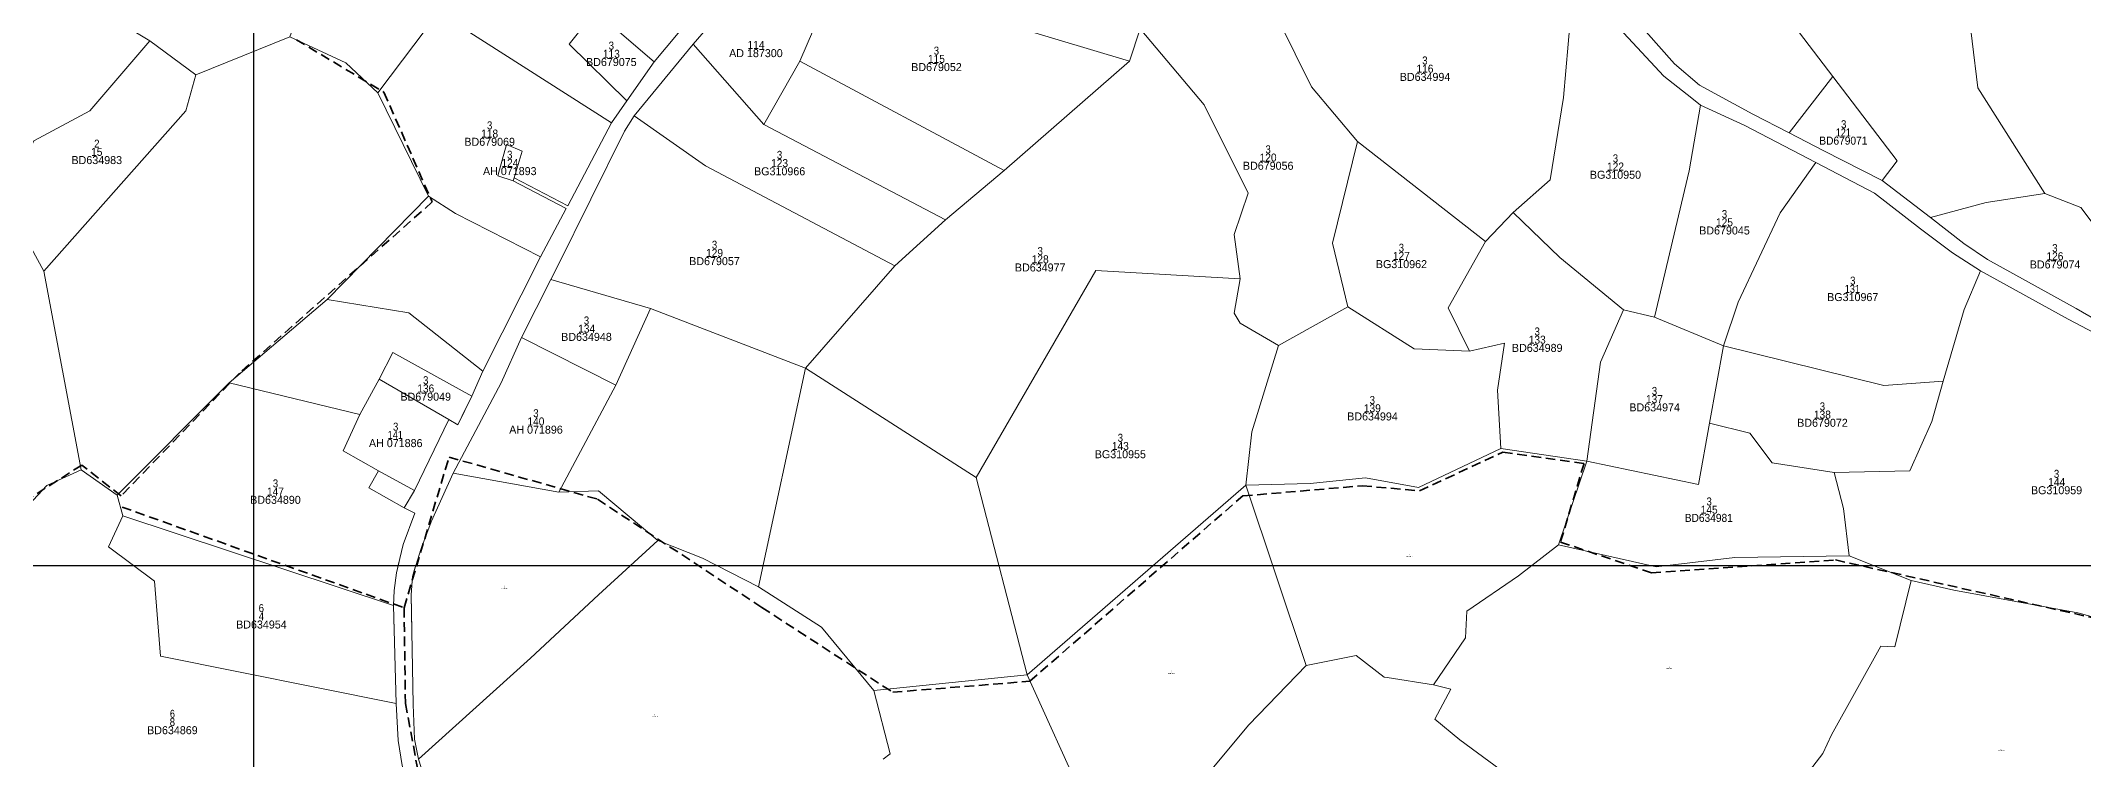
# Model space of a CAD drawing. Header units: metres. Extents: x 547915 to 556085, y 1814738 to 1822008.
# Drawn here: x 549894 to 550914, y 1819903 to 1820262 of the extents above; entities that cross this region are included whole.
import ezdxf
from ezdxf.enums import TextEntityAlignment as Align

# ---------------------------------------------------------------- set-up
doc = ezdxf.new("R2010")
doc.units = ezdxf.units.M
doc.header["$LTSCALE"] = 1.6
doc.linetypes.add('MEDIUM_DASHED', pattern=[4.5, 3, -1.5])
for name, color, linetype, lineweight in [('10', 7, 'Continuous', 13), ('23', 7, 'Continuous', 13), ('34', 7, 'MEDIUM_DASHED', 35), ('54', 7, 'Continuous', 25)]:
    doc.layers.add(name, color=color, linetype=linetype, lineweight=lineweight)
doc.layers.add('20', color=7, linetype='Continuous')

msp = doc.modelspace()

# ---------------------------------------------------------------- linework, layer by layer
at = {"layer": '10'}
for p, q in [((550767.35, 1820216), (550789.27, 1820244.17)), ((550087.34, 1820184.49), (550061.99, 1820236)), ((550254.87, 1820220.24), (550345.75, 1820172.54)), ((550129.61, 1820192.11), (550130.06, 1820193.56)), ((550087.34, 1820184.49), (550036.72, 1820132.84)), ((550629.51, 1820176.23), (550615.58, 1820161.78)), ((549894.99, 1820147.02), (549913.65, 1820047.65)), ((550198.25, 1820128.38), (550275.79, 1820098.5)), ((550734.61, 1820109.72), (550727.6, 1820071.02)), ((550275.79, 1820098.5), (550360.95, 1820043.81)), ((550097.42, 1820072.79), (550062.71, 1820093.09)), ((550181, 1820090.02), (550152.37, 1820036.53)), ((550623.19, 1820058.3), (550666.23, 1820052)), ((550062.26, 1820047.23), (550080.23, 1820037.32)), ((550099.57, 1820046.02), (550152.37, 1820036.53)), ((550386.6, 1819945.37), (550495.88, 1820040.02)), ((550386.6, 1819945.37), (550495.88, 1820040.02)), ((550495.88, 1820040.02), (550526, 1819950)), ((550069.73, 1819979.89), (549934.56, 1820024.69)), ((550386.6, 1819945.37), (550309.89, 1819937.4)), ((550386.6, 1819945.37), (550419.44, 1819872.83))]:
    msp.add_line(p, q, dxfattribs=at)
for points in [[(550050.99, 1820353.97), (550018, 1820263.99), (550046, 1820251.01), (550061.99, 1820236)], [(550895.19, 1820185.81), (550861.66, 1820238.49), (550856.06, 1820285.41), (550859.32, 1820332.45), (550832.81, 1820362.98)], [(550760.63, 1820343), (550755.95, 1820288.07), (550789.27, 1820244.17)], [(550437.6, 1820251.84), (550306.15, 1820291.34), (550263.85, 1820312.52)], [(550250.67, 1820296.58), (550279.72, 1820267.71), (550272.86, 1820251.92), (550375.01, 1820197.3)], [(550443.8, 1820296.87), (550443.01, 1820276.02), (550442.97, 1820267.97), (550437.6, 1820251.84), (550375.01, 1820197.3)], [(550503.99, 1820288.96), (550528.58, 1820238.98), (550551.62, 1820211.76), (550615.58, 1820161.78)], [(550018, 1820263.99), (549970.99, 1820245), (549948, 1820262.01), (549918, 1820280.01)], [(550178.83, 1820221.13), (550092.28, 1820276.17), (550061.99, 1820236)], [(550186.36, 1820232), (550157.53, 1820260.44), (550174.2, 1820281.13)], [(550174.2, 1820281.13), (550177.93, 1820277.34), (550174.6, 1820273.38), (550200.12, 1820251.62)], [(550658.09, 1820273.62), (550654.52, 1820233.69), (550647.86, 1820192.54), (550629.51, 1820176.23)], [(549948, 1820262.01), (549918, 1820227.01), (549890, 1820212.01), (549875.99, 1820182.02)], [(550018, 1820263.99), (550046, 1820251.01), (550061.99, 1820236), (550087.34, 1820184.49), (550036.72, 1820132.84), (549987.72, 1820091.26), (549931.65, 1820035.04), (549913.65, 1820047.65)], [(550492.93, 1820143.08), (550490.02, 1820165.28), (550496.99, 1820186), (550475.05, 1820229.99), (550442.97, 1820267.97)], [(550272.86, 1820251.92), (550254.87, 1820220.24), (550219.54, 1820260.44)], [(549970.99, 1820245), (549965.99, 1820227.01), (549894.99, 1820147.02), (549875.99, 1820182.02)], [(550813.84, 1820192.31), (550821.33, 1820202.04), (550789.27, 1820244.17)], [(550190.03, 1820224.57), (550225.8, 1820199.65), (550320.35, 1820149.7)], [(550700.02, 1820124.04), (550717.37, 1820197.07), (550723.08, 1820229.82)], [(550551.62, 1820211.76), (550539.15, 1820161.01), (550546.84, 1820129.15)], [(550129.61, 1820192.11), (550121.99, 1820194.57), (550126.36, 1820210.31), (550134.2, 1820206.84), (550130.06, 1820193.56)], [(550780.72, 1820201.24), (550762.91, 1820176.11), (550741.89, 1820131.47), (550734.61, 1820109.72)], [(550375.01, 1820197.3), (550345.75, 1820172.54), (550320.35, 1820149.7), (550275.79, 1820098.5), (550252.22, 1819989.35)], [(550143.35, 1820154.11), (550100.88, 1820175.83), (550087.34, 1820184.49)], [(550837.99, 1820173.84), (550865.85, 1820181.22), (550895.19, 1820185.81)], [(550895.19, 1820185.81), (550913.18, 1820178.79), (550929.46, 1820157.16), (550942.95, 1820142.67)], [(550629.51, 1820176.23), (550652.76, 1820153.76), (550684.52, 1820127.71)], [(550615.58, 1820161.78), (550596.9, 1820128.62), (550607.64, 1820107)], [(550148.41, 1820142.84), (550198.25, 1820128.38), (550181, 1820090.02), (550133.81, 1820113.76)], [(550360.95, 1820043.81), (550420.84, 1820147.24), (550492.93, 1820143.08)], [(550512.09, 1820109.91), (550493.02, 1820120.92), (550489.97, 1820125.98), (550492.93, 1820143.08)], [(550863.04, 1820147.18), (550854.81, 1820127.88), (550844.32, 1820092.01)], [(550062.71, 1820093.09), (550052.94, 1820075.42), (549987.72, 1820091.26), (550036.72, 1820132.84)], [(550036.72, 1820132.84), (550077.44, 1820126.13), (550114.39, 1820096.93)], [(550607.64, 1820107), (550579.88, 1820108.23), (550546.84, 1820129.15), (550512.09, 1820109.91)], [(550666.23, 1820052), (550673.16, 1820101.59), (550684.52, 1820127.71)], [(550734.61, 1820109.72), (550700.02, 1820124.04), (550684.52, 1820127.71)], [(550512.09, 1820109.91), (550498.84, 1820066.72), (550495.88, 1820040.02)], [(550607.64, 1820107), (550625.1, 1820110.92), (550621.54, 1820087.44), (550623.19, 1820058.3)], [(550734.61, 1820109.72), (550814.65, 1820089.93), (550844.32, 1820092.01)], [(550108.95, 1820084.52), (550069.56, 1820106.27), (550062.71, 1820093.09)], [(550069.73, 1819979.89), (549934.56, 1820024.69), (549931.65, 1820035.04), (549987.72, 1820091.26)], [(550844.32, 1820092.01), (550838.75, 1820071.85), (550827.71, 1820047.22), (550789.81, 1820046.47)], [(550052.94, 1820075.42), (550044.73, 1820057.19), (550062.26, 1820047.23)], [(550727.6, 1820071.02), (550722.04, 1820040.32), (550666.23, 1820052)], [(550789.81, 1820046.47), (550758.88, 1820051.25), (550747.76, 1820066.01), (550727.6, 1820071.02)], [(550495.88, 1820040.02), (550528.05, 1820040.82), (550555.66, 1820043.73), (550582.09, 1820038.82), (550623.19, 1820058.3)], [(550495.88, 1820040.02), (550528.05, 1820040.82), (550555.66, 1820043.73), (550582.09, 1820038.82), (550623.19, 1820058.3), (550666.23, 1820052), (550652.16, 1820010.26)], [(549913.65, 1820047.65), (549896.51, 1820039.92), (549878.62, 1820020.65), (549838.3, 1820010.04)], [(549878.62, 1820020.65), (549896.51, 1820039.92), (549913.65, 1820047.65), (549931.65, 1820035.04), (549934.56, 1820024.69)], [(550075.09, 1820028.68), (550057.55, 1820038.68), (550062.26, 1820047.23)], [(550797.42, 1820004.77), (550740.15, 1820003.88), (550700.9, 1819999.2), (550652.16, 1820010.26), (550666.23, 1820052)], [(550099.57, 1820046.02), (550152.37, 1820036.53), (550172.35, 1820037.23), (550201.87, 1820012.45)], [(550152.37, 1820036.53), (550172.35, 1820037.23), (550201.87, 1820012.45), (550224.31, 1820003.53), (550252.22, 1819989.35)], [(550360.95, 1820043.81), (550386.6, 1819945.37), (550309.89, 1819937.4)], [(550797.42, 1820004.77), (550794.48, 1820028.39), (550789.81, 1820046.47)], [(549934.56, 1820024.69), (549927.33, 1820009.32), (549950.43, 1819992.15), (549953.37, 1819954.64), (550071.08, 1819931.05)], [(550201.87, 1820012.45), (550172.31, 1819985.28), (550138.25, 1819953.62), (550082.23, 1819903.2)], [(550309.89, 1819937.4), (550283.81, 1819969.17), (550252.22, 1819989.35), (550224.31, 1820003.53), (550201.87, 1820012.45)], [(550589.62, 1819940.37), (550605.56, 1819963.77), (550606.21, 1819977.05), (550632.14, 1819994.75), (550652.16, 1820010.26)], [(550652.16, 1820010.26), (550700.9, 1819999.2), (550740.15, 1820003.88), (550797.42, 1820004.77), (550828.3, 1819992.45)], [(550797.42, 1820004.77), (550828.3, 1819992.45), (550849.64, 1819987.68), (550911.67, 1819976.22), (550984.98, 1819956.18)], [(550309.89, 1819937.4), (550283.81, 1819969.17), (550252.22, 1819989.35)], [(550767.1, 1819883.63), (550784.18, 1819905.95), (550788.59, 1819915.39), (550813.18, 1819959.67), (550820.25, 1819959.29), (550828.3, 1819992.45)], [(550828.3, 1819992.45), (550849.64, 1819987.68), (550911.67, 1819976.22), (550984.98, 1819956.18)], [(550526, 1819950), (550497.27, 1819920.32), (550471.4, 1819889.18), (550451.31, 1819876.86), (550448.25, 1819857.8)], [(550589.62, 1819940.37), (550566.39, 1819943.94), (550564.98, 1819944.18), (550550.89, 1819954.98), (550526, 1819950)], [(550314.6, 1819903.19), (550318.09, 1819905.8), (550309.89, 1819937.4)], [(550649.52, 1819889.5), (550626.15, 1819895.61), (550602.73, 1819912.85), (550590.31, 1819923.2), (550598.26, 1819938.18), (550589.62, 1819940.37)]]:
    msp.add_lwpolyline(points, dxfattribs=at)
at = {"layer": '23'}
for p, q in [((550156.87, 1820179.64), (550178.83, 1820221.13)), ((550129.61, 1820192.11), (550156.17, 1820178.32)), ((550130.06, 1820193.56), (550156.87, 1820179.64)), ((550143.35, 1820154.11), (550156.17, 1820178.32)), ((550148.41, 1820142.84), (550133.81, 1820113.76)), ((550115.14, 1820075.15), (550099.57, 1820046.02)), ((550069.73, 1819979.89), (550070.07, 1819987.38)), ((550070.08, 1819967.26), (550069.73, 1819979.89)), ((550071.08, 1819931.05), (550069.73, 1819979.89)), ((550078.93, 1819967.65), (550078.57, 1819985.34))]:
    msp.add_line(p, q, dxfattribs=at)
for points in [[(550178.83, 1820221.13), (550186.36, 1820232), (550200.12, 1820251.62), (550236.95, 1820295.66), (550258.7, 1820321.95), (550280.54, 1820351.72), (550295.87, 1820377.98)], [(550300.14, 1820367.25), (550268.95, 1820320.01), (550263.85, 1820312.52), (550250.67, 1820296.58), (550219.54, 1820260.44), (550190.03, 1820224.57)], [(550723.08, 1820229.82), (550718.7, 1820233.39), (550704.81, 1820244.32), (550673.64, 1820277.86)], [(550682.75, 1820281.38), (550709.99, 1820250.56), (550722.51, 1820239.91), (550749.17, 1820225.42), (550767.35, 1820216)], [(550190.03, 1820224.57), (550185.31, 1820216.93), (550151.62, 1820148.99), (550148.41, 1820142.84)], [(550780.72, 1820201.24), (550745.14, 1820219.69), (550723.08, 1820229.82)], [(550767.35, 1820216), (550784.66, 1820207.02), (550813.84, 1820192.31), (550837.99, 1820173.84)], [(550863.04, 1820147.18), (550849.03, 1820156.07), (550833.03, 1820168.06), (550810.01, 1820185.99), (550780.72, 1820201.24)], [(550837.99, 1820173.84), (550854.66, 1820160.72), (550866.51, 1820152.85), (550910.74, 1820128.29), (550935.29, 1820114.09), (550945.51, 1820108.33)], [(550108.95, 1820084.52), (550114.39, 1820096.93), (550143.35, 1820154.11)], [(550863.04, 1820147.18), (550906.78, 1820123.02), (550932.55, 1820109.47), (550941.53, 1820103.24), (550974.81, 1820072.73), (550976.23, 1820061.45), (550984.7, 1820043.59), (550992.74, 1820020.72), (550992.36, 1820014.76), (550990.5, 1820000), (550984.98, 1819956.18)], [(550133.81, 1820113.76), (550123.67, 1820091.13), (550099.57, 1820046.02)], [(550097.42, 1820072.79), (550101.92, 1820070.16), (550108.95, 1820084.52)], [(550097.42, 1820072.79), (550101.92, 1820070.16), (550105.99, 1820078.48)], [(550072.21, 1820000), (550074.62, 1820010.41), (550080.52, 1820026.02), (550075.09, 1820028.68), (550080.23, 1820037.32), (550097.42, 1820072.79)], [(550075.09, 1820028.68), (550080.23, 1820037.32), (550097.42, 1820072.79)], [(550080.96, 1820000), (550083.43, 1820007.98), (550088.62, 1820021.81), (550099.57, 1820046.02)], [(550080.96, 1820000), (550083.43, 1820007.98), (550088.62, 1820021.81), (550099.57, 1820046.02)], [(550072.21, 1820000), (550074.62, 1820010.41), (550080.52, 1820026.02), (550075.09, 1820028.68)], [(550069.73, 1819979.89), (550070.07, 1819987.38), (550071.34, 1819996.26), (550072.65, 1820001.91)], [(550070.07, 1819987.38), (550071.34, 1819996.26), (550072.21, 1820000)], [(550070.07, 1819987.38), (550071.34, 1819996.26), (550072.21, 1820000)], [(550078.57, 1819985.34), (550079.25, 1819994.5), (550080.96, 1820000)], [(550078.57, 1819985.34), (550079.25, 1819994.5), (550080.96, 1820000)], [(550080.66, 1819999.04), (550079.25, 1819994.5), (550078.57, 1819985.34), (550079.7, 1819930.42), (550080.31, 1819913.14), (550082.23, 1819903.2), (550085.07, 1819894.33), (550097.38, 1819880.16)], [(550070.07, 1819987.38), (550069.73, 1819979.89), (550071.08, 1819931.05), (550072.2, 1819912.58), (550074.21, 1819900.01), (550076.86, 1819890.45)], [(550082.23, 1819903.2), (550080.31, 1819913.14), (550079.7, 1819930.42), (550078.57, 1819985.34)], [(550076.86, 1819890.45), (550074.21, 1819900.01), (550072.2, 1819912.58), (550071.08, 1819931.05)], [(550126.65, 1819836.66), (550116.46, 1819857.54), (550108.67, 1819867.17), (550085.07, 1819894.33), (550082.23, 1819903.2)]]:
    msp.add_lwpolyline(points, dxfattribs=at)
at = {"layer": '34'}
for points in [[(550021.27, 1820262.6), (550065.06, 1820236.31), (550089.15, 1820181.53), (549992.81, 1820096.07), (549933.69, 1820034.72), (549913.98, 1820050.06), (549848.29, 1820008.43)], [(549934.14, 1820029.13), (550075.11, 1819978.79), (550097.56, 1820054.08), (550171.76, 1820033.07), (550253.85, 1819979.02), (550319.33, 1819936.62), (550387.82, 1819942.08), (550494.31, 1820034.7), (550553.95, 1820039.73), (550582.6, 1820037.24), (550624.34, 1820056.56), (550664.84, 1820050.95), (550653.1, 1820011.64), (550698.51, 1819996.33), (550790.49, 1820002.72), (550981.86, 1819959.74)], [(550075.11, 1819978.79), (550075.77, 1819931.04), (550083.06, 1819891.92), (549951.19, 1819813), (549991.28, 1819761.59), (550053.11, 1819699.71), (550050.37, 1819670.84), (550072.36, 1819652.97), (550101.21, 1819607.59), (550046.25, 1819589.71), (550032.51, 1819537.46), (549999.53, 1819540.21), (549952.81, 1819507.21), (549945.94, 1819471.46), (549962.43, 1819467.33), (549972.05, 1819415.08), (549954.18, 1819346.32), (549965.18, 1819288.57), (549983.04, 1819250.07), (549963.81, 1819170.31)]]:
    msp.add_lwpolyline(points, dxfattribs=at)
at = {"layer": '54'}
for p, q in [((550000, 1816000), (550000, 1821000)), ((548000, 1820000), (556000, 1820000))]:
    msp.add_line(p, q, dxfattribs=at)

# ---------------------------------------------------------------- texts
at = {"layer": '20'}
for s, height, width, p in [('3', 4, 0.9, (550178.69, 1820257.65)), ('3', 4, 0.9, (550178.69, 1820257.65)), ('114', 4, 0.95, (550251.015, 1820257.99)), ('113', 4, 0.95, (550178.695, 1820253.55)), ('113', 4, 0.95, (550178.695, 1820253.55)), ('115', 4, 0.95, (550341.175, 1820251.03)), ('115', 4, 0.95, (550341.175, 1820251.03)), ('3', 4, 0.9, (550341.17, 1820255.13)), ('3', 4, 0.9, (550341.17, 1820255.13)), ('3', 4, 0.9, (550585.3, 1820250.23)), ('116', 4, 0.95, (550585.34, 1820246.13)), ('3', 4, 0.9, (550117.87, 1820217.8)), ('3', 4, 0.9, (550117.87, 1820217.8)), ('3', 4, 0.9, (550794.63, 1820218.37)), ('2', 4, 0.9, (549921.535, 1820208.67)), ('118', 4, 0.95, (550117.865, 1820213.7)), ('118', 4, 0.95, (550117.865, 1820213.7)), ('BD679071', 4, 0.95, (550794.455, 1820210.17)), ('121', 4, 0.85, (550794.45, 1820214.27)), ('15', 4, 0.95, (549921.495, 1820204.57)), ('124', 4, 0.95, (550127.995, 1820199.05)), ('3', 4, 0.9, (550127.92, 1820203.15)), ('123', 4, 0.95, (550262.775, 1820198.97)), ('123', 4, 0.95, (550262.775, 1820198.97)), ('3', 4, 0.9, (550262.78, 1820203.07)), ('3', 4, 0.9, (550262.78, 1820203.07)), ('120', 4, 0.95, (550506.94, 1820201.73)), ('3', 4, 0.9, (550506.95, 1820205.83)), ('122', 4, 0.95, (550680.585, 1820197.23)), ('122', 4, 0.95, (550680.585, 1820197.23)), ('3', 4, 0.9, (550680.54, 1820201.33)), ('3', 4, 0.9, (550680.54, 1820201.33)), ('125', 4, 0.95, (550735.04, 1820169.39)), ('125', 4, 0.95, (550735.04, 1820169.39)), ('3', 4, 0.9, (550735.04, 1820173.49)), ('3', 4, 0.9, (550735.04, 1820173.49)), ('3', 4, 0.9, (550230.26, 1820158.18)), ('3', 4, 0.9, (550230.26, 1820158.18)), ('3', 4, 0.9, (550573.56, 1820156.69)), ('3', 4, 0.9, (550900.18, 1820156.52)), ('3', 4, 0.9, (550900.18, 1820156.52)), ('129', 4, 0.95, (550230.265, 1820154.08)), ('129', 4, 0.95, (550230.265, 1820154.08)), ('128', 4, 0.95, (550393.04, 1820150.92)), ('3', 4, 0.9, (550393.04, 1820155.02)), ('127', 4, 0.95, (550573.545, 1820152.59)), ('126', 4, 0.95, (550900.215, 1820152.42)), ('126', 4, 0.95, (550900.215, 1820152.42)), ('131', 4, 0.85, (550798.98, 1820136.13)), ('131', 4, 0.85, (550798.98, 1820136.13)), ('3', 4, 0.9, (550799.165, 1820140.23)), ('3', 4, 0.9, (550799.165, 1820140.23)), ('134', 4, 0.95, (550166.35, 1820116.25)), ('3', 4, 0.9, (550166.27, 1820120.35)), ('3', 4, 0.9, (550641.45, 1820114.84)), ('133', 4, 0.95, (550641.455, 1820110.74)), ('136', 4, 0.95, (550085.945, 1820086.37)), ('136', 4, 0.95, (550085.945, 1820086.37)), ('3', 4, 0.9, (550085.91, 1820090.47)), ('3', 4, 0.9, (550085.91, 1820090.47)), ('3', 4, 0.9, (550700.06, 1820085.13)), ('3', 4, 0.9, (550140.99, 1820074)), ('139', 4, 0.95, (550559.03, 1820076.5)), ('3', 4, 0.9, (550559.04, 1820080.6)), ('137', 4, 0.95, (550700.045, 1820081.03)), ('3', 4, 0.9, (550783.99, 1820077.42)), ('3', 4, 0.9, (550070.9, 1820067.27)), ('140', 4, 0.95, (550140.995, 1820069.9)), ('138', 4, 0.95, (550783.985, 1820073.32)), ('141', 4, 0.85, (550070.72, 1820063.17)), ('143', 4, 0.95, (550433.095, 1820057.62)), ('3', 4, 0.9, (550433.1, 1820061.72)), ('3', 4, 0.9, (550901.01, 1820043.73)), ('3', 4, 0.9, (550901.01, 1820043.73)), ('147', 4, 0.95, (550010.81, 1820034.84)), ('147', 4, 0.95, (550010.81, 1820034.84)), ('3', 4, 0.9, (550010.825, 1820038.94)), ('3', 4, 0.9, (550010.825, 1820038.94)), ('144', 4, 0.95, (550901.085, 1820039.63)), ('144', 4, 0.95, (550901.085, 1820039.63)), ('145', 4, 0.95, (550727.385, 1820025.83)), ('3', 4, 0.9, (550727.385, 1820029.93)), ('BD634981', 4, 0.95, (550727.21, 1820021.73)), ('BD634951', 0.5, 0.95, (550577.56, 1820004.16)), ('7', 0.5, 0.9, (550577.58, 1820005.36)), ('2', 0.5, 0.9, (550577.59, 1820004.76)), ('BD634891', 0.5, 0.95, (550125.105, 1819988.26)), ('7', 0.5, 0.95, (550125.125, 1819989.46)), ('1', 0.5, 0.65, (550125.095, 1819988.86)), ('4', 4, 0.9, (550003.785, 1819972.55)), ('4', 4, 0.9, (550003.785, 1819972.55)), ('6', 4, 0.9, (550003.755, 1819976.65)), ('6', 4, 0.9, (550003.755, 1819976.65)), ('BD634991', 0.5, 0.95, (550458.565, 1819945.72)), ('3', 0.5, 0.95, (550458.585, 1819946.32)), ('7', 0.5, 0.95, (550458.585, 1819946.92)), ('4', 0.5, 0.9, (550707.45, 1819948.85)), ('7', 0.5, 0.9, (550707.44, 1819949.45)), ('6', 4, 0.85, (549959.33, 1819923.85)), ('6', 4, 0.85, (549959.33, 1819923.85)), ('BD634901', 0.5, 0.95, (550200.415, 1819924.26)), ('BD634901', 0.5, 0.95, (550200.415, 1819924.26)), ('5', 0.5, 0.95, (550200.435, 1819924.86)), ('5', 0.5, 0.95, (550200.435, 1819924.86)), ('7', 0.5, 0.95, (550200.435, 1819925.46)), ('7', 0.5, 0.95, (550200.435, 1819925.46)), ('8', 4, 0.9, (549959.3, 1819919.75)), ('8', 4, 0.9, (549959.3, 1819919.75)), ('7', 0.5, 0.9, (550873.28, 1819908.43)), ('7', 0.5, 0.9, (550873.28, 1819908.43)), ('6', 0.5, 0.9, (550873.285, 1819907.83)), ('6', 0.5, 0.9, (550873.285, 1819907.83))]:
    msp.add_text(s, height=height, dxfattribs=dict(at, width=width)).set_placement(p, align=Align.CENTER)
for s, height, p in [('BD679075', 4, (550178.69, 1820249.45)), ('BD679075', 4, (550178.69, 1820249.45)), ('AD 187300', 4, (550250.95, 1820253.89)), ('BD679052', 4, (550341.205, 1820246.93)), ('BD679052', 4, (550341.205, 1820246.93)), ('BD634994', 4, (550585.375, 1820242.03)), ('BD679069', 4, (550117.87, 1820209.6)), ('BD679069', 4, (550117.87, 1820209.6)), ('BD634983', 4, (549921.5, 1820200.47)), ('BD679056', 4, (550506.985, 1820197.63)), ('AH 071893', 4, (550127.93, 1820194.95)), ('BG310966', 4, (550262.81, 1820194.87)), ('BG310966', 4, (550262.81, 1820194.87)), ('BG310950', 4, (550680.55, 1820193.13)), ('BG310950', 4, (550680.55, 1820193.13)), ('BD679045', 4, (550735.04, 1820165.29)), ('BD679045', 4, (550735.04, 1820165.29)), ('BD679057', 4, (550230.24, 1820149.98)), ('BD679057', 4, (550230.24, 1820149.98)), ('BD634977', 4, (550393.035, 1820146.82)), ('BG310962', 4, (550573.59, 1820148.49)), ('BD679074', 4, (550900.265, 1820148.32)), ('BD679074', 4, (550900.265, 1820148.32)), ('BG310967', 4, (550799.15, 1820132.03)), ('BG310967', 4, (550799.15, 1820132.03)), ('BD634948', 4, (550166.27, 1820112.15)), ('BD634989', 4, (550641.45, 1820106.64)), ('BD679049', 4, (550085.91, 1820082.27)), ('BD679049', 4, (550085.91, 1820082.27)), ('BD634974', 4, (550700.145, 1820076.93)), ('AH 071896', 4, (550141.03, 1820065.8)), ('BD634994', 4, (550559.115, 1820072.4)), ('BD679072', 4, (550784.02, 1820069.22)), ('AH 071886', 4, (550070.93, 1820059.07)), ('BG310955', 4, (550433.095, 1820053.52)), ('BG310959', 4, (550901.015, 1820035.53)), ('BG310959', 4, (550901.015, 1820035.53)), ('BD634890', 4, (550010.815, 1820030.74)), ('BD634890', 4, (550010.815, 1820030.74)), ('BD634954', 4, (550003.795, 1819968.45)), ('BD634954', 4, (550003.795, 1819968.45)), ('BD634933', 0.5, (550707.45, 1819948.25)), ('BD634869', 4, (549959.3, 1819915.65)), ('BD634869', 4, (549959.3, 1819915.65)), ('BD679073', 0.5, (550873.29, 1819907.23)), ('BD679073', 0.5, (550873.29, 1819907.23))]:
    msp.add_text(s, height=height, dxfattribs=at).set_placement(p, align=Align.CENTER)

doc.saveas('drawing.dxf')
